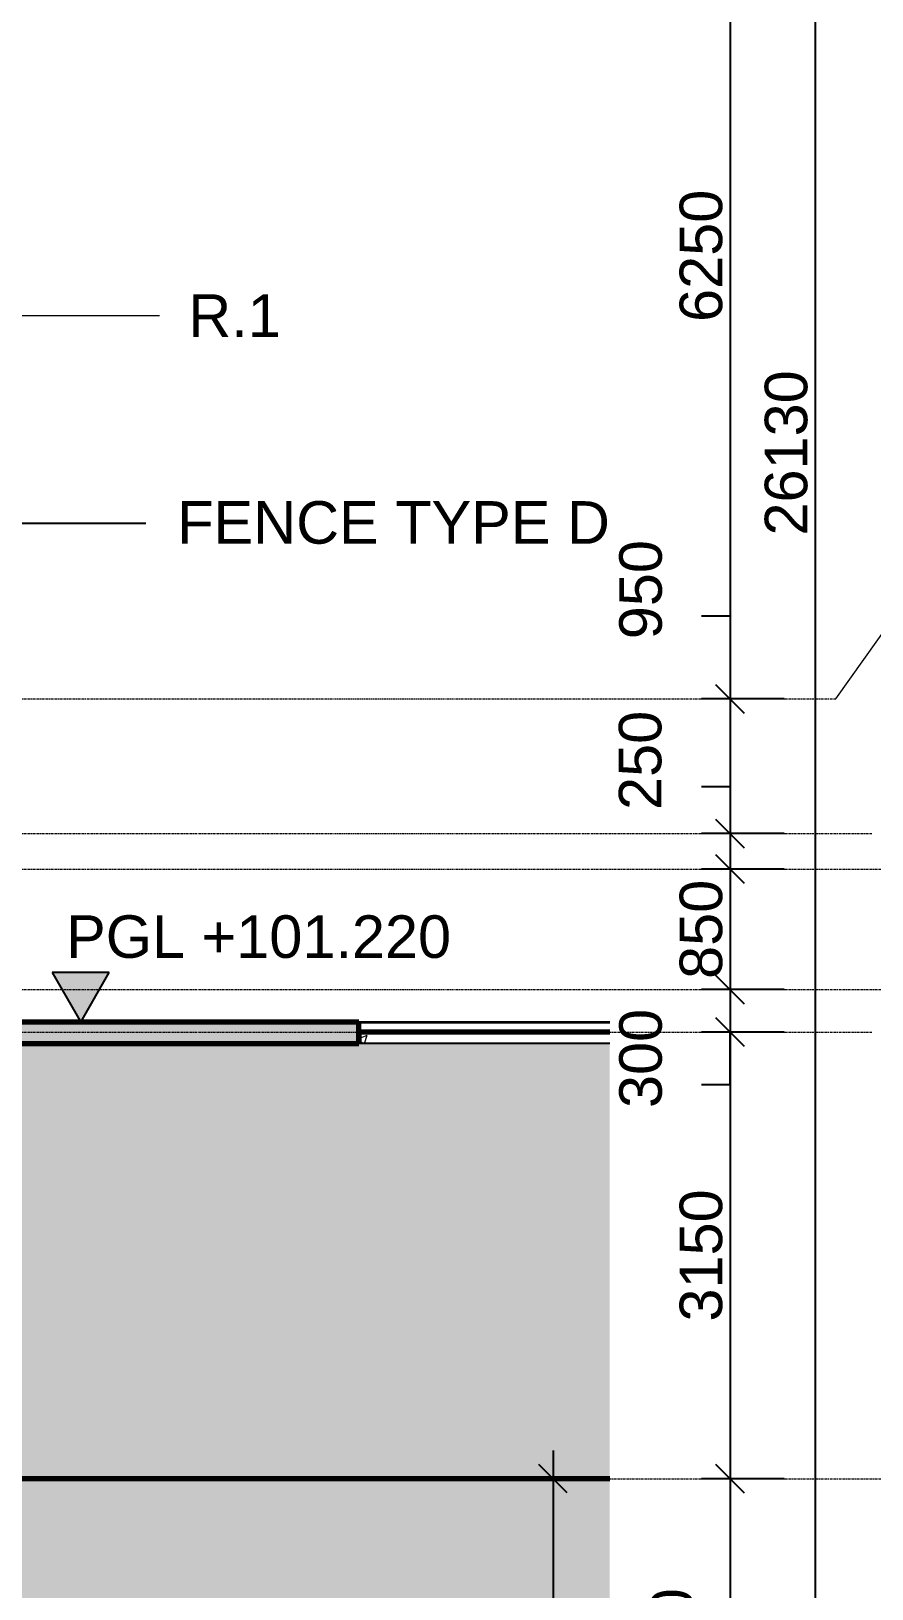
# Model space of a CAD drawing. Header units: millimetres. Extents: x -153298 to 620751, y -313239 to 250031.
# Drawn here: x 136259 to 142186, y -299223 to -288237 of the extents above; entities that cross this region are included whole.
import ezdxf

# ---------------------------------------------------------------- set-up
doc = ezdxf.new("R2010")
doc.units = ezdxf.units.MM
doc.linetypes.add('Centre', pattern=[31.75, 6.35, -4.7625, 15.875, -4.7625])
doc.layers.get('DEFPOINTS').update_dxf_attribs({"color": 250})
for name, color, linetype, lineweight in [('A-ANNO-DIMS', 1, 'Continuous', 9), ('A-ANNO-KEYN', 3, 'Continuous', 25), ('A-DETL', 1, 'Continuous', 70), ('A-DETL-GENF', 2, 'Continuous', 35), ('A-DETL-THIN', 1, 'Continuous', 25), ('A-FLOR-E', 2, 'Continuous', 35), ('A-FLOR-FNSH', 2, 'Continuous', 70), ('A-FLOR-LEVL', 3, 'Continuous', 35), ('A-FLOR-PATT', 1, 'Continuous', 70), ('G-ANNO-SPOR', 3, 'Continuous', 9), ('G-ANNO-TEXT', 3, 'Continuous', 9)]:
    doc.layers.add(name, color=color, linetype=linetype, lineweight=lineweight)
doc.styles.add('Arial_2', font='arial.ttf', dxfattribs={"height": 3})
doc.dimstyles.new('DPA-DIM-3_0_T-T', dxfattribs={"dimscale": 304.8, "dimtxt": 306.07782, "dimasz": 0.656168, "dimexe": 0.656168, "dimexo": 0.0625, "dimgap": 0.164042, "dimtad": 1, "dimdec": 0, "dimzin": 0, "dimdsep": 46, "dimtxsty": 'Arial_2', "dimblk1": 'OBLIQUE', "dimblk2": 'OBLIQUE', "dimsah": 1, "dimcen": 0.09, "dimdle": 0.656168, "dimadec": 8, "dimazin": 0, "dimtfac": 1, "dimtdec": 4, "dimtix": 1, "dimtmove": 0, "dimatfit": 3, "dimfxl": 1.312336, "dimfxlon": 1, "dimtvp": 1, "dimtolj": 1, "dimtzin": 0, "dimarcsym": 2})
doc.dimstyles.new('DPA-DIM-3_0_T-T_1', dxfattribs={"dimscale": 304.8, "dimtxt": 306.07782, "dimasz": 0.656168, "dimexe": 0.656168, "dimexo": 0.0625, "dimgap": 0.164042, "dimtad": 1, "dimdec": 0, "dimzin": 0, "dimdsep": 46, "dimtxsty": 'Arial_2', "dimblk1": 'OBLIQUE', "dimblk2": 'OBLIQUE', "dimsah": 1, "dimcen": 0.09, "dimdle": 0.656168, "dimadec": 8, "dimazin": 0, "dimtfac": 1, "dimtdec": 4, "dimtix": 1, "dimtmove": 1, "dimatfit": 3, "dimfxl": 1.312336, "dimfxlon": 1, "dimtvp": 1, "dimtolj": 1, "dimtzin": 0, "dimarcsym": 2})
pattern_1 = [(50, (108217.3, -305821.75), (728.737, -63.756), [76.2, -838.2]), (355, (108217.3, -305821.75), (-140.972, 764.228), [60.96, -670.56]), (100.451, (108278, -305827.1), (587.77, 700.467), [64.76, -712.36]), (46.184, (108217.3, -305618.55), (1084.316, -168.17), [114.3, -1257.3]), (96.636, (108307.7, -305632.6), (949.61, 989.71), [97.14, -1068.54]), (351.184, (108217.3, -305618.6), (949.62, 989.7), [91.44, -1005.84]), (21, (108318.9, -305669.35), (606.458, -409.061), [76.2, -838.2]), (326, (108318.9, -305669.35), (247.208, 736.753), [60.96, -670.56]), (71.451, (108369.44, -305703.44), (853.668, 327.685), [64.76, -712.36]), (37.5, (108217.3, -305821.75), (12.3547, 338.2201), [33.528, -628.904, 33.528, -647.192, -673.1]), (37.5, (108217.3, -305821.75), (12.3547, 338.2201), [-1343.152, 33.528, -639.572]), (7.5, (108217.3, -305821.75), (267.279, 400.722), [33.528, -354.584, 33.528, -613.664, -256.54]), (7.5, (108217.3, -305821.75), (267.279, 400.722), [-1035.304, 33.528, -223.012]), (327.5, (107990.73, -305821.75), (542.3633, -22.9153), [33.528, -220.472, 33.528, -758.952, -1051.56]), (327.5, (107990.73, -305821.75), (542.3633, -22.9153), [-1046.48, 33.528, -1018.032]), (317.5, (107889.13, -305821.75), (592.517, 101.707), [33.528, -296.672, 33.528, -492.76, -746.76]), (317.5, (107889.13, -305821.75), (592.517, 101.707), [-856.488, 33.528, -713.232])]

# ---------------------------------------------------------------- blocks, each defined once
blk = doc.blocks.new('_Oblique')
at = {"color": 0, "linetype": 'ByBlock', "lineweight": -2}
blk.add_line((-0.5, -0.5), (0.5, 0.5), dxfattribs=at)
blk = doc.blocks.new('*D3751')
at = {"layer": 'A-ANNO-DIMS', "color": 0, "lineweight": -2, "transparency": 16777216}
for p, q in [((141186, -286497), (141186, -293147)), ((141567, -286697), (140986, -286697)), ((141567, -292947), (140986, -292947))]:
    blk.add_line(p, q, dxfattribs=at)
at = {"layer": 'DEFPOINTS', "color": 0, "transparency": 16777216}
for p in [(141586, -286697), (141186, -292947), (141586, -292947)]:
    blk.add_point(p, dxfattribs=at)
at = {"layer": 'A-ANNO-DIMS', "color": 0, "lineweight": -2, "transparency": 16777216, "xscale": 200, "yscale": 200, "zscale": 200}
for p, rotation in [((141186, -286697), 90), ((141186, -292947), 270)]:
    blk.add_blockref('_Oblique', p, dxfattribs=dict(at, rotation=rotation))
at = {"layer": 'A-ANNO-DIMS', "color": 0, "transparency": 16777216, "insert": (140983, -289822), "char_height": 300, "width": 1107.53, "attachment_point": 5, "rotation": 90, "style": 'Arial_2'}
blk.add_mtext('\\A1;6250', dxfattribs=at)
blk = doc.blocks.new('*D3752')
at = {"layer": 'A-ANNO-DIMS', "color": 0, "lineweight": -2, "transparency": 16777216}
for p, q in [((140986, -292360), (141186, -292360)), ((141186, -292360), (141186, -292947)), ((141186, -292747), (141186, -294097)), ((141567, -292947), (140986, -292947)), ((141567, -293897), (140986, -293897))]:
    blk.add_line(p, q, dxfattribs=at)
at = {"layer": 'DEFPOINTS', "color": 0, "transparency": 16777216}
for p in [(141586, -292947), (141186, -293897), (141586, -293897)]:
    blk.add_point(p, dxfattribs=at)
at = {"layer": 'A-ANNO-DIMS', "color": 0, "lineweight": -2, "transparency": 16777216, "xscale": 200, "yscale": 200, "zscale": 200}
for p, rotation in [((141186, -292947), 90), ((141186, -293897), 270)]:
    blk.add_blockref('_Oblique', p, dxfattribs=dict(at, rotation=rotation))
at = {"layer": 'A-ANNO-DIMS', "color": 0, "transparency": 16777216, "insert": (140405, -292526), "char_height": 300, "width": 830.65, "attachment_point": 1, "rotation": 90, "line_spacing_factor": 0.941778, "style": 'Arial_2'}
blk.add_mtext('\\A1;950', dxfattribs=at)
blk = doc.blocks.new('*D3753')
at = {"layer": 'A-ANNO-DIMS', "color": 0, "lineweight": -2, "transparency": 16777216}
for p, q in [((140986, -293565), (141186, -293565)), ((141186, -293565), (141186, -293897)), ((141186, -293697), (141186, -294347)), ((141567, -293897), (140986, -293897)), ((141567, -294147), (140986, -294147))]:
    blk.add_line(p, q, dxfattribs=at)
at = {"layer": 'DEFPOINTS', "color": 0, "transparency": 16777216}
for p in [(141586, -293897), (141186, -294147), (141586, -294147)]:
    blk.add_point(p, dxfattribs=at)
at = {"layer": 'A-ANNO-DIMS', "color": 0, "lineweight": -2, "transparency": 16777216, "xscale": 200, "yscale": 200, "zscale": 200}
for p, rotation in [((141186, -293897), 90), ((141186, -294147), 270)]:
    blk.add_blockref('_Oblique', p, dxfattribs=dict(at, rotation=rotation))
at = {"layer": 'A-ANNO-DIMS', "color": 0, "transparency": 16777216, "insert": (140402, -293730), "char_height": 300, "width": 830.65, "attachment_point": 1, "rotation": 90, "line_spacing_factor": 0.941778, "style": 'Arial_2'}
blk.add_mtext('\\A1;250', dxfattribs=at)
blk = doc.blocks.new('*D3754')
at = {"layer": 'A-ANNO-DIMS', "color": 0, "lineweight": -2, "transparency": 16777216}
for p, q in [((141186, -293947), (141186, -295197)), ((141567, -294147), (140986, -294147)), ((141567, -294997), (140986, -294997))]:
    blk.add_line(p, q, dxfattribs=at)
at = {"layer": 'DEFPOINTS', "color": 0, "transparency": 16777216}
for p in [(141586, -294147), (141186, -294997), (141586, -294997)]:
    blk.add_point(p, dxfattribs=at)
at = {"layer": 'A-ANNO-DIMS', "color": 0, "lineweight": -2, "transparency": 16777216, "xscale": 200, "yscale": 200, "zscale": 200}
for p, rotation in [((141186, -294147), 90), ((141186, -294997), 270)]:
    blk.add_blockref('_Oblique', p, dxfattribs=dict(at, rotation=rotation))
at = {"layer": 'A-ANNO-DIMS', "color": 0, "transparency": 16777216, "insert": (140983, -294572), "char_height": 300, "width": 830.65, "attachment_point": 5, "rotation": 90, "style": 'Arial_2'}
blk.add_mtext('\\A1;850', dxfattribs=at)
blk = doc.blocks.new('*D3755')
at = {"layer": 'A-ANNO-DIMS', "color": 0, "lineweight": -2, "transparency": 16777216}
for p, q in [((141186, -294797), (141186, -295497)), ((141567, -294997), (140986, -294997)), ((141567, -295297), (140986, -295297)), ((141186, -295666), (141186, -295297)), ((140986, -295666), (141186, -295666))]:
    blk.add_line(p, q, dxfattribs=at)
at = {"layer": 'DEFPOINTS', "color": 0, "transparency": 16777216}
for p in [(141586, -294997), (141186, -295297), (141586, -295297)]:
    blk.add_point(p, dxfattribs=at)
at = {"layer": 'A-ANNO-DIMS', "color": 0, "lineweight": -2, "transparency": 16777216, "xscale": 200, "yscale": 200, "zscale": 200}
for p, rotation in [((141186, -294997), 90), ((141186, -295297), 270)]:
    blk.add_blockref('_Oblique', p, dxfattribs=dict(at, rotation=rotation))
at = {"layer": 'A-ANNO-DIMS', "color": 0, "transparency": 16777216, "insert": (140405, -295832), "char_height": 300, "width": 830.65, "attachment_point": 1, "rotation": 90, "line_spacing_factor": 0.941778, "style": 'Arial_2'}
blk.add_mtext('\\A1;300', dxfattribs=at)
blk = doc.blocks.new('*D3756')
at = {"layer": 'A-ANNO-DIMS', "color": 0, "lineweight": -2, "transparency": 16777216}
for p, q in [((141186, -295097), (141186, -298647)), ((141567, -295297), (140986, -295297)), ((141567, -298447), (140986, -298447))]:
    blk.add_line(p, q, dxfattribs=at)
at = {"layer": 'DEFPOINTS', "color": 0, "transparency": 16777216}
for p in [(141586, -295297), (141186, -298447), (141586, -298447)]:
    blk.add_point(p, dxfattribs=at)
at = {"layer": 'A-ANNO-DIMS', "color": 0, "lineweight": -2, "transparency": 16777216, "xscale": 200, "yscale": 200, "zscale": 200}
for p, rotation in [((141186, -295297), 90), ((141186, -298447), 270)]:
    blk.add_blockref('_Oblique', p, dxfattribs=dict(at, rotation=rotation))
at = {"layer": 'A-ANNO-DIMS', "color": 0, "transparency": 16777216, "insert": (140983, -296872), "char_height": 300, "width": 1107.53, "attachment_point": 5, "rotation": 90, "style": 'Arial_2'}
blk.add_mtext('\\A1;3150', dxfattribs=at)
blk = doc.blocks.new('*D3757')
at = {"layer": 'A-ANNO-DIMS', "color": 0, "lineweight": -2, "transparency": 16777216}
for p, q in [((141186, -298247), (141186, -304477)), ((141567, -298447), (140986, -298447)), ((141567, -304277), (140986, -304277))]:
    blk.add_line(p, q, dxfattribs=at)
at = {"layer": 'DEFPOINTS', "color": 0, "transparency": 16777216}
for p in [(141586, -298447), (141186, -304277), (141586, -304277)]:
    blk.add_point(p, dxfattribs=at)
at = {"layer": 'A-ANNO-DIMS', "color": 0, "lineweight": -2, "transparency": 16777216, "xscale": 200, "yscale": 200, "zscale": 200}
for p, rotation in [((141186, -298447), 90), ((141186, -304277), 270)]:
    blk.add_blockref('_Oblique', p, dxfattribs=dict(at, rotation=rotation))
at = {"layer": 'A-ANNO-DIMS', "color": 0, "transparency": 16777216, "insert": (140983, -301362), "char_height": 300, "width": 1107.53, "attachment_point": 5, "rotation": 90, "style": 'Arial_2'}
blk.add_mtext('\\A1;5830', dxfattribs=at)
blk = doc.blocks.new('*D3758')
at = {"layer": 'A-ANNO-DIMS', "color": 0, "lineweight": -2, "transparency": 16777216}
for p, q in [((141786, -277947), (141786, -304477)), ((142167, -278147), (141586, -278147)), ((142167, -304277), (141586, -304277))]:
    blk.add_line(p, q, dxfattribs=at)
at = {"layer": 'DEFPOINTS', "color": 0, "transparency": 16777216}
for p in [(142186, -278147), (141786, -304277), (142186, -304277)]:
    blk.add_point(p, dxfattribs=at)
at = {"layer": 'A-ANNO-DIMS', "color": 0, "lineweight": -2, "transparency": 16777216, "xscale": 200, "yscale": 200, "zscale": 200}
for p, rotation in [((141786, -278147), 90), ((141786, -304277), 270)]:
    blk.add_blockref('_Oblique', p, dxfattribs=dict(at, rotation=rotation))
at = {"layer": 'A-ANNO-DIMS', "color": 0, "transparency": 16777216, "insert": (141583, -291212), "char_height": 300, "width": 1384.41, "attachment_point": 5, "rotation": 90, "style": 'Arial_2'}
blk.add_mtext('\\A1;26130', dxfattribs=at)
blk = doc.blocks.new('*D3759')
at = {"layer": 'A-ANNO-DIMS', "color": 0, "lineweight": -2, "transparency": 16777216}
for p, q in [((139939, -298247), (139939, -299847)), ((140320, -298447), (139739, -298447)), ((140320, -299647), (139739, -299647)), ((139939, -299847), (139939, -299647)), ((140343, -299847), (139939, -299847))]:
    blk.add_line(p, q, dxfattribs=at)
at = {"layer": 'DEFPOINTS', "color": 0, "transparency": 16777216}
for p in [(140339, -298447), (139939, -299647), (140339, -299647)]:
    blk.add_point(p, dxfattribs=at)
at = {"layer": 'A-ANNO-DIMS', "color": 0, "lineweight": -2, "transparency": 16777216, "xscale": 200, "yscale": 200, "zscale": 200}
for p, rotation in [((139939, -298447), 90), ((139939, -299647), 270)]:
    blk.add_blockref('_Oblique', p, dxfattribs=dict(at, rotation=rotation))
at = {"layer": 'A-ANNO-DIMS', "color": 0, "transparency": 16777216, "insert": (140626, -300151), "char_height": 300, "width": 1107.53, "attachment_point": 1, "rotation": 90, "line_spacing_factor": 0.941778, "style": 'Arial_2'}
blk.add_mtext('\\A1;1200', dxfattribs=at)
blk = doc.blocks.new('Spot Elevations - Section Scale 100-10802364-2120-01 ENTRANCE 1 SECTION A')
at = {"layer": 'G-ANNO-SPOR'}
blk.add_hatch(color=256, dxfattribs=at).paths.add_polyline_path([(-898913, 101800), (-899114, 101451), (-899316, 101800)])
at = {"layer": 'G-ANNO-SPOR', "lineweight": 25}
for p, q in [((-898913, 101800), (-899316, 101800)), ((-899316, 101800), (-899114, 101451)), ((-899114, 101451), (-898913, 101800))]:
    blk.add_line(p, q, dxfattribs=at)

msp = doc.modelspace()

# ---------------------------------------------------------------- hatches: boundary and pattern name
at = {"layer": 'A-DETL-GENF', "lineweight": 9}
h = msp.add_hatch(dxfattribs=at)
h.set_pattern_fill('FP_1', color=90, style=0, pattern_type=2)
h.set_pattern_definition(pattern_1)
h.paths.add_polyline_path([(101565.4353, -307197.3524), (102467.8829, -307197.3524), (102467.8829, -305576.753), (103017.8806, -305576.753), (103017.8806, -305376.753), (112467.88, -305376.753), (112467.88, -307197.3524), (113867.88, -307197.3524), (113867.88, -305376.753), (122092.9315, -305376.753), (122092.9315, -306676.753), (123867.88, -306676.753), (123867.88, -307197.3524), (125267.88, -307197.3524), (125267.88, -305976.753), (130003.88, -305976.753), (130003.88, -305376.753), (134337.5502, -305376.753), (134337.5502, -305576.753), (140337.5298, -305576.753), (140337.5298, -304376.753), (130003.88, -304376.753), (130003.88, -304416.753), (129803.88, -304416.753), (129803.88, -305776.753), (124213.88, -305776.753), (124213.88, -304376.753), (113867.88, -304376.753), (113867.88, -298652.784), (119380.88, -301835.716), (119380.88, -302507.753), (119880.88, -302507.753), (119880.8933, -301835.7237), (114011.0238, -298446.753), (112467.88, -298446.753), (112467.88, -298307.753), (112558.3958, -298307.753), (112558.3958, -297707.753), (112058.3958, -297707.753), (112058.3958, -298307.753), (112158.3958, -298307.753), (112158.3958, -298446.753), (104188.1926, -298446.753), (104188.1926, -294036.753), (103988.1926, -294036.753), (103988.1926, -293996.753), (100313.1276, -293996.753), (100322.5695, -294083.8958), (99995.5431, -294083.8958), (100012.5695, -294241.0387), (99685.5431, -294241.0387), (99702.5695, -294398.1815), (99375.5431, -294398.1815), (99392.5695, -294555.3244), (99065.5431, -294555.3244), (99082.5695, -294712.4672), (98755.5431, -294712.4672), (98772.5695, -294869.6101), (98445.5431, -294869.6101), (98459.319, -294996.753), (98431.8802, -294996.753), (98431.8802, -295296.753), (99036.3182, -295296.753), (99036.3182, -295013.3142), (99966.8802, -294541.6008), (99966.8802, -294696.753), (100266.8802, -294696.753), (100266.8802, -294496.753), (103688.1926, -294496.753), (103688.1926, -298446.753), (80330.7286, -298446.753), (80330.7286, -299646.753), (101067.8829, -299646.753), (101067.8829, -304376.753), (80330.7286, -304376.753), (80330.7286, -305576.753), (101067.8829, -305576.753), (101067.8829, -307197.3524)])
h.paths.add_polyline_path([(112467.88, -304376.753), (102467.8829, -304376.753), (102467.8829, -299646.753), (112467.88, -299646.753), (112467.88, -304301.2027)])
h.paths.add_polyline_path([(132836.6797, -299646.753), (140337.5298, -299646.753), (140337.5298, -298446.753), (122478.88, -298446.753), (116617.88, -295053.5424), (116617.88, -293996.753), (116117.88, -293996.753), (116117.88, -295341.8187), (123553.6755, -299646.753), (130961.4671, -299646.753)])
h = msp.add_hatch(dxfattribs=at)
h.set_pattern_fill('FP_32', color=9, style=0, pattern_type=2)
h.set_pattern_definition([(45, (108217.3, -305821.75), (0, 449.0128), [317.5, -317.5]), (45, (108133.1, -305737.56), (0, 449.0128), [317.5, -317.5]), (45, (108048.92, -305653.38), (0, 449.0128), [317.5, -317.5]), (135, (108048.92, -305597.24), (-449.0128, 3e-14), [317.5, -317.5]), (135, (108133.1, -305513.05), (-449.0128, 3e-14), [317.5, -317.5]), (135, (108217.3, -305428.87), (-449.0128, 3e-14), [317.5, -317.5])])
h.paths.add_polyline_path([(136587.1047, -298446.753), (140337.5298, -298446.753), (140337.5298, -295376.753), (134242.3285, -295376.753), (134242.3285, -295096.753), (116692.5163, -295096.753), (122478.88, -298446.753), (132836.6797, -298446.753)])
h.paths.add_polyline_path([(91582.0038, -298446.753), (103688.1926, -298446.753), (103688.1926, -295296.753), (88643.88, -295296.753), (88643.88, -295146.753), (83446.7954, -295146.753), (83446.7954, -295376.753), (80330.7286, -295376.753), (80330.7286, -298446.753), (87831.5788, -298446.753)])
at = {"layer": 'A-FLOR-PATT', "lineweight": 9}
h = msp.add_hatch(dxfattribs=at)
h.set_pattern_fill('FP_1', color=256, style=0, pattern_type=2)
h.set_pattern_definition(pattern_1)
h.paths.add_polyline_path([(138567.9342, -295376.753), (138567.9342, -295226.753), (134242.3285, -295226.753), (134243.0891, -295376.753), (136587.1047, -295376.753)])
h.paths.add_polyline_path([(83446.7954, -295376.753), (83446.7954, -295226.753), (80330.7286, -295226.753), (80330.7286, -295376.753)])
h.paths.add_polyline_path([(134477.2638, -295303.1455), (134466.8921, -295297.9549), (134460.7568, -295292.2088), (134457.5296, -295288.003), (134453.802, -295276.5125), (134453.1754, -295271.753), (134454.2828, -295263.3413), (134457.5296, -295255.503), (134462.6944, -295248.772), (134469.4254, -295243.6071), (134481.4696, -295239.8067), (134489.8812, -295239.8067), (134497.1659, -295244.0125), (134501.3717, -295251.2972), (134501.3717, -295259.7088), (134497.1659, -295266.9934), (134489.8812, -295271.1993), (134477.4906, -295273.9759), (134471.6025, -295279.878), (134469.4254, -295288.003), (134471.6025, -295296.128), (134474.5266, -295299.8988)])
h = msp.add_hatch(dxfattribs=at)
h.set_pattern_fill('FP_15', color=256, angle=-220, style=0, pattern_type=2)
h.set_pattern_definition([(230, (202803.2, -295226.75), (-728.7365, 63.7558), [76.2, -838.2]), (175, (202803.2, -295226.75), (140.9716, -764.2276), [60.96, -670.56]), (280.451, (202742.5, -295221.44), (-587.77, -700.4668), [64.76, -712.36]), (226.184, (202803.2, -295429.95), (-1084.316, 168.171), [114.3, -1257.3]), (276.636, (202712.9, -295415.9), (-949.61, -989.71), [97.14, -1068.54]), (171.184, (202803.2, -295430), (-949.621, -989.701), [91.44, -1005.84]), (201, (202701.6, -295379.15), (-606.458, 409.0606), [76.2, -838.2]), (146, (202701.6, -295379.15), (-247.2083, -736.753), [60.96, -670.56]), (251.451, (202651.1, -295345.06), (-853.6683, -327.6855), [64.76, -712.36]), (217.5, (202803.22, -295226.75), (-12.3547, -338.2201), [33.528, -628.904, 33.528, -1320.292]), (217.5, (202803.22, -295226.75), (-12.3547, -338.2201), [-695.96, -647.192, 33.528, -639.572]), (187.5, (202803.22, -295226.75), (-267.2789, -400.7221), [33.528, -354.584, 33.528, -870.204]), (187.5, (202803.22, -295226.75), (-267.2789, -400.7221), [-421.64, -613.664, 33.528, -223.012]), (147.5, (203029.8, -295226.75), (-542.36333, 22.91534), [33.528, -220.472, 33.528, -1810.512]), (147.5, (203029.8, -295226.75), (-542.36333, 22.91534), [-287.528, -758.952, 33.528, -1018.032]), (137.5, (203131.4, -295226.75), (-592.517, -101.7071), [33.528, -296.672, 33.528, -1239.52]), (137.5, (203131.4, -295226.75), (-592.517, -101.7071), [-363.728, -492.76, 33.528, -713.232])])
h.paths.add_polyline_path([(138567.9342, -295376.753), (138567.9342, -295226.753), (134242.3285, -295226.753), (134243.0891, -295376.753), (136587.1047, -295376.753)])
h.paths.add_polyline_path([(83446.7954, -295376.753), (83446.7954, -295226.753), (80330.7286, -295226.753), (80330.7286, -295376.753)])
h.paths.add_polyline_path([(134477.2638, -295303.1455), (134466.8921, -295297.9549), (134460.7568, -295292.2088), (134457.5296, -295288.003), (134453.802, -295276.5125), (134453.1754, -295271.753), (134454.2828, -295263.3413), (134457.5296, -295255.503), (134462.6944, -295248.772), (134469.4254, -295243.6071), (134481.4696, -295239.8067), (134489.8812, -295239.8067), (134497.1659, -295244.0125), (134501.3717, -295251.2972), (134501.3717, -295259.7088), (134497.1659, -295266.9934), (134489.8812, -295271.1993), (134477.4906, -295273.9759), (134471.6025, -295279.878), (134469.4254, -295288.003), (134471.6025, -295296.128), (134474.5266, -295299.8988)])
h = msp.add_hatch(dxfattribs=at)
h.set_pattern_fill('FP_1', color=256, style=0, pattern_type=2)
h.set_pattern_definition(pattern_1)
h.paths.add_polyline_path([(140337.5298, -295376.753), (140337.5298, -295296.753), (138567.9342, -295296.753), (138567.9342, -295376.753)])
h = msp.add_hatch(dxfattribs=at)
h.set_pattern_fill('FP_1', color=256, style=0, pattern_type=2)
h.set_pattern_definition(pattern_1)
h.paths.add_polyline_path([(140337.5298, -295376.753), (140337.5298, -295296.753), (138567.9342, -295296.753), (138567.9342, -295376.753)])

# ---------------------------------------------------------------- linework, layer by layer
at = {"layer": 'A-ANNO-KEYN'}
msp.add_line((133177.6001, -291706.6111), (137067.2973, -291706.6111), dxfattribs=at)
at = {"layer": 'A-DETL'}
for p, q in [((140337.5298, -295296.753), (138567.9342, -295296.753)), ((140337.5298, -295296.753), (138567.9342, -295296.753)), ((140337.5298, -295296.753), (138567.9342, -295296.753)), ((140337.5298, -298446.753), (122478.88, -298446.753))]:
    msp.add_line(p, q, dxfattribs=at)
at = {"layer": 'A-DETL-THIN'}
for p, q in [((140337.5298, -295376.753), (134242.3285, -295376.753)), ((122478.88, -298446.753), (140337.5298, -298446.753))]:
    msp.add_line(p, q, dxfattribs=at)
at = {"layer": 'A-FLOR-E', "color": 250}
for q in [(138567.9342, -295376.753), (140337.5298, -295226.753)]:
    msp.add_line((138567.9342, -295226.753), q, dxfattribs=at)
at = {"layer": 'A-FLOR-FNSH', "color": 7}
for p, q in [((138567.9342, -295226.753), (134243.0891, -295226.753)), ((138567.9342, -295376.753), (138567.9342, -295226.753)), ((140337.5298, -295296.753), (138567.9342, -295296.753)), ((138567.9342, -295296.753), (138567.9342, -295376.753)), ((134243.0891, -295376.753), (138567.9342, -295376.753))]:
    msp.add_line(p, q, dxfattribs=at)
at = {"layer": 'A-FLOR-LEVL', "lineweight": 9}
msp.add_line((141931.8544, -292946.753), (143841.1109, -290256.5366), dxfattribs=at)
at = {"layer": 'A-FLOR-LEVL', "linetype": 'Centre', "lineweight": 9}
for p, q in [((80346.0738, -292946.753), (141931.8544, -292946.753)), ((80346.0738, -293896.753), (142186.1125, -293896.753)), ((80346.0738, -294146.753), (142923.7915, -294146.753)), ((80346.0738, -294996.753), (144086.7932, -294996.753)), ((80346.0738, -295296.753), (142186.1125, -295296.753)), ((80346.0738, -298446.753), (144086.7932, -298446.753))]:
    msp.add_line(p, q, dxfattribs=at)
at = {"layer": 'G-ANNO-SPOR'}
msp.add_line((136607.7432, -295226.753), (136607.7432, -295226.753), dxfattribs=at)
msp.add_line((136607.7432, -295226.753), (136607.7432, -295226.753), dxfattribs=at)
at = {"layer": 'G-ANNO-TEXT', "color": 90}
msp.add_line((131956.1536, -290243.5195), (137163.4406, -290243.5195), dxfattribs=at)

# ---------------------------------------------------------------- block references
at = {"layer": 'G-ANNO-SPOR', "lineweight": 25}
msp.add_blockref('Spot Elevations - Section Scale 100-10802364-2120-01 ENTRANCE 1 SECTION A', (1035721.8532, -396676.753), dxfattribs=at)

# ---------------------------------------------------------------- texts
at = {"layer": 'A-ANNO-KEYN', "lineweight": 9, "insert": (137288.8761, -291552.2569), "char_height": 300, "width": 3743.880625, "attachment_point": 1, "style": 'Arial_2'}
msp.add_mtext('FENCE TYPE D', dxfattribs=at)
at = {"layer": 'G-ANNO-TEXT', "color": 7, "insert": (137366.6406, -290093.5195), "char_height": 300, "width": 801.6875, "attachment_point": 1, "style": 'Arial_2', "bg_fill": 3, "box_fill_scale": 1.25, "bg_fill_color": 256, "bg_fill_true_color": 13158600, "bg_fill_transparency": 0}
msp.add_mtext('R.1', dxfattribs=at)

# ---------------------------------------------------------------- dimensions: what is measured, and where the dimension line sits
at = {"layer": 'A-ANNO-DIMS'}
for base, p1, p2, override, picture, middle in [((141785.9231, -304276.753), (142185.9231, -278146.753), (142185.9231, -304276.753), {"dimpost": '<>', "dimfxl": 26130}, '*D3758', (141582.6488, -291211.753)), ((141185.9231, -292946.753), (141585.9231, -286696.753), (141585.9231, -292946.753), {"dimpost": '<>', "dimfxl": 6250}, '*D3751', (140982.7512, -289821.753)), ((141185.9231, -294996.753), (141585.9231, -294146.753), (141585.9231, -294996.753), {"dimpost": '<>', "dimfxl": 850}, '*D3754', (140982.7512, -294571.753)), ((141185.9231, -298446.753), (141585.9231, -295296.753), (141585.9231, -298446.753), {"dimpost": '<>', "dimfxl": 3150}, '*D3756', (140982.6488, -296871.753)), ((141185.9231, -304276.753), (141585.9231, -298446.753), (141585.9231, -304276.753), {"dimpost": '<>', "dimfxl": 5830}, '*D3757', (140982.6488, -301361.753))]:
    dim = msp.add_linear_dim(base=base, p1=p1, p2=p2, angle=90, dimstyle='DPA-DIM-3_0_T-T', override=override, dxfattribs=at)
    dim.commit()
    dim.dimension.update_dxf_attribs({"geometry": picture, "text_midpoint": middle})
for base, p1, p2, override, picture, middle in [((141185.9231, -293896.753), (141585.9231, -292946.753), (141585.9231, -293896.753), {"dimpost": '<>', "dimfxl": 950}, '*D3752', (140946.4542, -292360.1856)), ((141185.9231, -294146.753), (141585.9231, -293896.753), (141585.9231, -294146.753), {"dimpost": '<>', "dimfxl": 250}, '*D3753', (140946.4542, -293564.7375)), ((141185.9231, -295296.753), (141585.9231, -294996.753), (141585.9231, -295296.753), {"dimpost": '<>', "dimfxl": 300}, '*D3755', (140946.4542, -295666.4732)), ((139938.9713, -299646.753), (140338.9713, -298446.753), (140338.9713, -299646.753), {"dimpost": '<>', "dimfxl": 1200}, '*D3759', (140826.4542, -299699.1444))]:
    dim = msp.add_linear_dim(base=base, p1=p1, p2=p2, angle=90, dimstyle='DPA-DIM-3_0_T-T_1', override=override, dxfattribs=at)
    dim.commit()
    dim.dimension.update_dxf_attribs({"geometry": picture, "text_midpoint": middle, "dimtype": 160, "text_rotation": 90})

# ---------------------------------------------------------------- next in the draw order: texts
at = {"layer": 'G-ANNO-SPOR', "insert": (136504.9809, -294473.1574), "char_height": 300, "width": 3246.629581, "attachment_point": 1, "line_spacing_factor": 0.941778, "style": 'Arial_2', "bg_fill": 3, "box_fill_scale": 1.25, "bg_fill_color": 256, "bg_fill_true_color": 13158600, "bg_fill_transparency": 0}
msp.add_mtext('PGL +101.220', dxfattribs=at)

doc.saveas('drawing.dxf')
